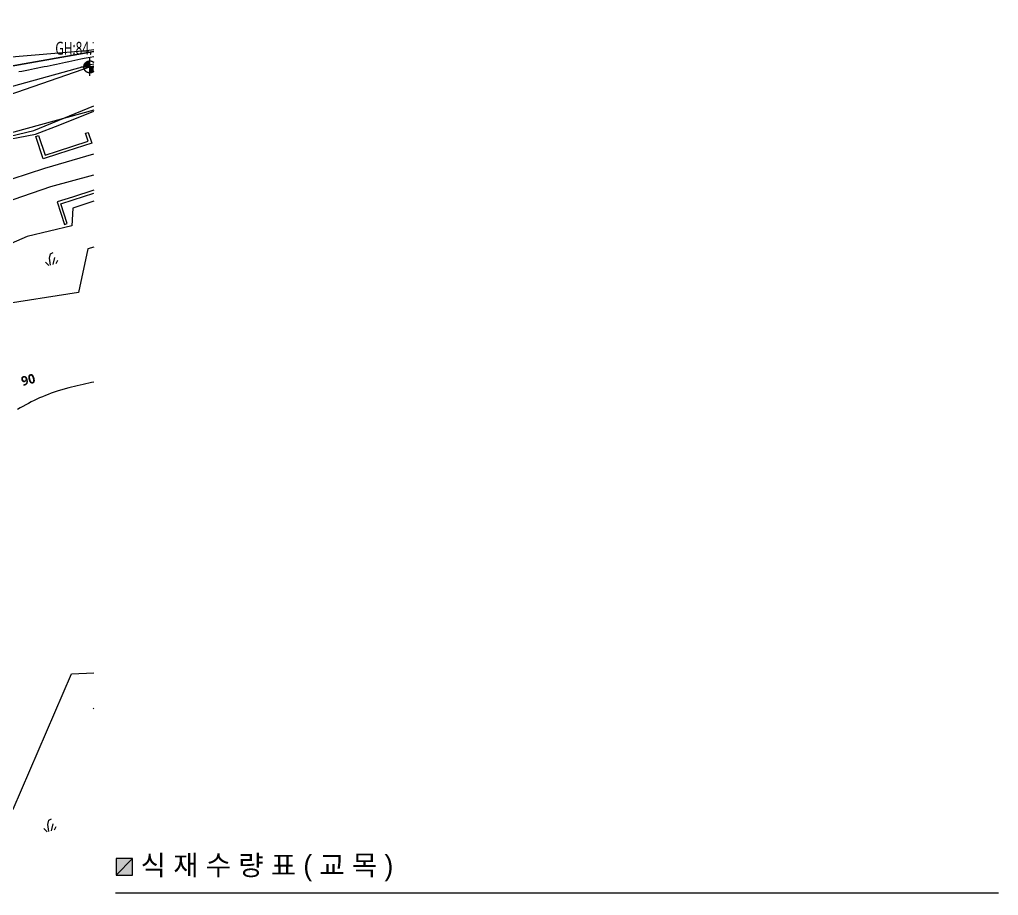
# Model space of a CAD drawing. Header units: millimetres. Extents: x 13387 to 322416, y 10188 to 219730.
# Drawn here: x 185384 to 289253, y 126834 to 219730 of the extents above; entities that cross this region are included whole.
import ezdxf
from ezdxf.enums import TextEntityAlignment as Align
from ezdxf.xclip import XClip

# ---------------------------------------------------------------- set-up
doc = ezdxf.new("R2010")
doc.units = ezdxf.units.MM
doc.header["$LTSCALE"] = 400
doc.header["$XCLIPFRAME"] = 0
for name, color, linetype in [('_물량표', 7, 'Continuous'), ('base$0$base$0$1-1CON', 35, 'Continuous'), ('base$0$base$0$1-5CON', 30, 'Continuous'), ('base$0$base$0$1-HY', 8, 'Continuous'), ('base$0$base$0$1-ROAD', 1, 'Continuous'), ('base$0$base$0$1-SIM', 8, 'Continuous'), ('base$0$base$0$1-낙차구조물', 7, 'Continuous'), ('base$0$base$0$1-물선', 5, 'Continuous'), ('base$0$base$0$1-지적선', 3, 'Continuous'), ('base$0$base$0$CE_GH', 240, 'Continuous')]:
    doc.layers.add(name, color=color, linetype=linetype)
doc.layers.add('base$0$base$0$CE_GH_TEXT', color=2, linetype='Continuous', lineweight=20)
doc.styles.add('base$0$base$0$SH_대대리576', font='NanumGothicBold.ttf')
doc.styles.add('base$0$base$0$나눔고딕N', font='NanumGothic.ttf')
doc.styles.add('돋움', font='')
doc.styles.get('돋움').set_extended_font_data('Dotum')

# ---------------------------------------------------------------- blocks, each defined once
blk = doc.blocks.new('base$0$base$0$A$C39EA40FB')
at = {"layer": 'base$0$base$0$1-SIM', "color": 8}
for p, q in [((0.332, 0.503), (0.48, 0.777)), ((0.48, 0.777), (0.686, 0.812)), ((0, 0.286), (0.172, 0)), ((0.274, 0), (0.332, 0.503)), ((0.469, 0), (0.709, 0.446)), ((0.709, 0.011), (0.88, 0.206))]:
    blk.add_line(p, q, dxfattribs=at)
blk = doc.blocks.new('base$0$base$0$현황측량 지적')
at = {"layer": 'base$0$base$0$1-1CON', "linetype": 'Continuous', "elevation": 84000}
blk.add_lwpolyline([(137248, 39163), (136996, 39177), (136658, 39196), (136321, 39214), (135983, 39231), (135645, 39248), (135307, 39264), (134969, 39278), (134631, 39292), (134293, 39305), (133956, 39316), (133618, 39326), (133279, 39335), (132941, 39343), (132295, 39355), (131649, 39362), (131341, 39364), (131032, 39366), (130724, 39366), (130416, 39366), (130107, 39365), (129799, 39364), (129491, 39362), (129182, 39360), (128874, 39358), (128566, 39357), (128257, 39355), (127949, 39354), (127641, 39353), (127333, 39353), (127024, 39353), (126716, 39355), (126408, 39357), (126100, 39360), (125792, 39365), (125484, 39370), (125176, 39378), (124674, 39392), (124172, 39411), (123978, 39419), (123783, 39428), (123589, 39437), (123395, 39446), (123201, 39456), (123006, 39466), (122812, 39477), (122618, 39487), (122423, 39498), (122229, 39509), (122035, 39520), (121840, 39531), (121646, 39542), (121452, 39553), (121257, 39564), (121063, 39574), (120868, 39584), (120674, 39594), (120479, 39603), (120284, 39612), (120090, 39621), (119691, 39636), (119292, 39649), (119088, 39655), (118884, 39661), (118680, 39665), (118476, 39668), (118272, 39671), (118068, 39672), (117863, 39673), (117659, 39672), (117455, 39670), (117251, 39667), (117047, 39663), (116843, 39657), (116640, 39650), (116436, 39642), (116233, 39632), (116029, 39620), (115826, 39608), (115623, 39593), (115420, 39577), (115217, 39559), (115014, 39539), (114708, 39507), (114403, 39471), (114299, 39458), (114195, 39444), (114092, 39431), (113988, 39417), (113885, 39402), (113781, 39387), (113678, 39372), (113575, 39356), (113472, 39341), (113368, 39324), (113265, 39308), (113162, 39291), (113059, 39275), (112955, 39258), (112852, 39241), (112749, 39223), (112646, 39206), (112543, 39188), (112439, 39171), (112336, 39153), (112233, 39135), (111791, 39059), (111349, 38983), (111010, 38925), (110671, 38867), (110332, 38808), (109992, 38750), (109653, 38691), (109314, 38632), (108975, 38573), (108636, 38514), (108297, 38455), (107958, 38395), (107620, 38335), (107282, 38274), (106944, 38214), (106606, 38152), (106269, 38091), (105932, 38028), (105595, 37966), (105259, 37903), (104924, 37839), (104589, 37774), (104254, 37709), (103592, 37579), (102932, 37446), (102605, 37380), (102279, 37312), (101953, 37245), (101627, 37177), (101301, 37109), (100975, 37040), (100649, 36972), (100323, 36903), (99996, 36834), (99669, 36765), (99341, 36696), (99013, 36628), (98684, 36560), (98353, 36492), (98022, 36424), (97690, 36357), (97356, 36290), (97021, 36224), (96685, 36159), (96347, 36094), (96007, 36030)], dxfattribs=at)
at = {"layer": 'base$0$base$0$1-1CON', "color": 8, "linetype": 'Continuous', "elevation": 91000}
blk.add_lwpolyline([(141242, 4190), (141185, 4182), (140997, 4155), (140811, 4122), (140423, 4045), (140042, 3945), (139845, 3887), (139649, 3824), (139455, 3755), (139262, 3681), (139071, 3603), (138881, 3520), (138691, 3433), (138503, 3341), (138315, 3247), (138128, 3149), (137941, 3048), (137755, 2944), (137569, 2838), (137383, 2729), (137197, 2619), (137011, 2507), (136824, 2393), (136637, 2279), (136450, 2163), (136261, 2047), (136072, 1931), (135730, 1722), (135384, 1514), (135230, 1423), (135075, 1332), (134920, 1243), (134763, 1155), (134606, 1070), (134449, 987), (134290, 907), (134131, 831), (133972, 759), (133811, 691), (133650, 627), (133489, 569), (133327, 516), (133164, 469), (133000, 428), (132836, 394), (132671, 367), (132506, 347), (132340, 336), (132174, 332), (132006, 338), (131779, 357), (131550, 394), (131489, 405), (131429, 418), (131368, 431), (131308, 446), (131248, 462), (131189, 479), (131129, 497), (131070, 517), (131012, 538), (130954, 560), (130896, 583), (130839, 607), (130783, 633), (130727, 660), (130672, 688), (130618, 717), (130565, 748), (130513, 779), (130462, 812), (130411, 846), (130362, 882), (130252, 966), (130147, 1057), (130090, 1110), (130035, 1166), (129982, 1223), (129930, 1282), (129880, 1342), (129832, 1404), (129785, 1468), (129740, 1533), (129696, 1600), (129654, 1667), (129612, 1736), (129572, 1806), (129533, 1877), (129495, 1949), (129458, 2022), (129422, 2095), (129386, 2169), (129352, 2244), (129318, 2319), (129284, 2395), (129251, 2471), (129139, 2731), (129032, 2993), (128957, 3179), (128884, 3366), (128811, 3552), (128739, 3739), (128667, 3925), (128595, 4111), (128523, 4296), (128449, 4479), (128375, 4661), (128298, 4841), (128220, 5019), (128140, 5195), (128056, 5368), (127970, 5537), (127881, 5704), (127788, 5867), (127691, 6026), (127590, 6181), (127484, 6331), (127373, 6477), (127256, 6618), (127027, 6872), (126776, 7106), (126654, 7211), (126528, 7312), (126398, 7410), (126265, 7503), (126127, 7593), (125986, 7680), (125842, 7763), (125695, 7844), (125544, 7921), (125392, 7996), (125236, 8067), (125079, 8137), (124919, 8204), (124758, 8269), (124595, 8332), (124431, 8393), (124265, 8452), (124099, 8510), (123931, 8566), (123763, 8621), (123595, 8675), (123210, 8797), (122825, 8914), (122608, 8979), (122392, 9042), (122176, 9102), (121959, 9161), (121743, 9217), (121528, 9270), (121312, 9320), (121096, 9367), (120881, 9411), (120666, 9450), (120452, 9486), (120238, 9518), (120024, 9545), (119811, 9567), (119598, 9585), (119385, 9597), (119173, 9603), (118962, 9604), (118751, 9599), (118541, 9588), (118331, 9571), (117951, 9526), (117573, 9459), (117404, 9425), (117235, 9386), (117066, 9342), (116899, 9295), (116731, 9244), (116564, 9189), (116398, 9131), (116233, 9069), (116068, 9004), (115903, 8936), (115740, 8865), (115577, 8791), (115415, 8714), (115253, 8635), (115092, 8554), (114932, 8470), (114773, 8385), (114615, 8297), (114457, 8208), (114300, 8117), (114144, 8025), (113754, 7790), (113370, 7548), (113140, 7400), (112912, 7250), (112685, 7099), (112460, 6946), (112236, 6793), (112012, 6640), (111789, 6486), (111567, 6333), (111345, 6181), (111123, 6029), (110900, 5879), (110678, 5731), (110454, 5585), (110230, 5442), (110005, 5302), (109779, 5164), (109552, 5031), (109323, 4901), (109092, 4776), (108859, 4655), (108624, 4540), (108113, 4303), (107590, 4093), (107307, 3988), (107021, 3889), (106732, 3797), (106441, 3709), (106147, 3627), (105851, 3549), (105553, 3475), (105254, 3404), (104953, 3336), (104651, 3270), (104348, 3206), (104044, 3143), (103739, 3080), (103434, 3017), (103129, 2954), (102824, 2889), (102519, 2823), (102215, 2755), (101912, 2683), (101609, 2609), (101308, 2530), (100688, 2359), (100076, 2167), (99761, 2062), (99449, 1952), (99139, 1836), (98831, 1715), (98525, 1588), (98222, 1457), (97921, 1320), (97622, 1179), (97325, 1033), (97032, 881), (96740, 725), (96452, 565), (96166, 399), (95883, 230)], dxfattribs=at)
at = {"layer": 'base$0$base$0$1-HY'}
for p, q in [((113793, 20552), (103347, 17264)), ((103347, 17264), (102336, 12642)), ((102336, 12642), (93451, 11257))]:
    blk.add_line(p, q, dxfattribs=at)
for points in [[(137377, 44039), (135095, 41503), (122861, 40292), (114205, 40014), (103202, 38269), (91406, 37291), (85096, 49943), (79456, 62397)], [(93315, 28602), (97774, 29448), (100375, 30418), (105358, 32427), (114531, 34464), (119327, 34730), (125093, 34480), (137058, 34016)]]:
    blk.add_lwpolyline(points, dxfattribs=at)
at = {"layer": 'base$0$base$0$1-HY', "color": 8}
for points in [[(89310, 36205), (89902, 35117), (91495, 33462), (103670, 36838), (112796, 39037), (119340, 39290), (125278, 38876), (137228, 38413)], [(138790, 21670), (122100, 22631), (115891, 24265), (107073, 21976), (104277, 22451), (101726, 21595), (101623, 19696), (96883, 18569), (87545, 14532), (73680, 11276), (64808, 11212), (63356, 12165)]]:
    blk.add_lwpolyline(points, dxfattribs=at)
at = {"layer": 'base$0$base$0$1-HY'}
blk.add_lwpolyline([(95410, -42154), (101588, -27808), (111365, -27396), (113947, -34923), (110304, -45298), (106388, -57406), (104403, -66238), (103357, -71456), (92138, -73223), (84689, -54868), (90630, -52869), (90390, -44825)], close=True, dxfattribs=at)
at = {"layer": 'base$0$base$0$1-ROAD'}
for points in [[(92294, 32693), (103666, 36611), (112860, 38723), (119336, 38990), (125261, 38577), (137217, 38113)], [(93284, 28806), (97620, 29828), (105116, 32911), (114255, 34912), (119322, 35230), (125114, 34980), (137077, 34516)]]:
    blk.add_lwpolyline(points, dxfattribs=at)
at = {"layer": 'base$0$base$0$1-낙차구조물', "color": 8}
for points in [[(98115, 29286), (98794, 27193), (100126, 27625), (103363, 28675), (103085, 29532), (103370, 29624), (103741, 28483), (100218, 27340), (98601, 26815), (97830, 29193)], [(101142, 19958), (100463, 22050), (101794, 22482), (105031, 23533), (105309, 22677), (105595, 22769), (105224, 23911), (101702, 22768), (100085, 22243), (100856, 19865)]]:
    blk.add_lwpolyline(points, close=True, dxfattribs=at)
at = {"layer": 'base$0$base$0$1-물선'}
for points in [[(-44527, 46069), (-43510, 45567), (-38516, 37084), (-35029, 32049), (-31930, 29077), (-28261, 28084), (-22622, 27049), (-17451, 26111), (-13244, 25122), (-7187, 22521), (-2191, 18804), (5198, 16710), (14848, 15440), (29384, 15349), (43509, 15220), (57330, 16577), (70112, 18974), (84062, 21418), (91786, 23556), (98779, 25841), (104280, 27429), (115356, 29359), (128526, 28969), (137832, 28498)], [(-44934, 45628), (-45234, 44552), (-40202, 36006), (-36558, 30745), (-32946, 27280), (-28703, 26132), (-22981, 25082), (-17858, 24152), (-13872, 23215), (-8192, 20776), (-3090, 16980), (4793, 14746), (14711, 13441), (29368, 13349), (43598, 13219), (57613, 14595), (70469, 17006), (84407, 19448), (91500, 21171), (99401, 23893), (104968, 25394), (115413, 27185), (131532, 26112), (138208, 25817)]]:
    blk.add_lwpolyline(points, dxfattribs=at)
at = {"layer": 'base$0$base$0$1-지적선', "color": 8}
for points in [[(101982, 113466, 0), (110230, 115960, 0), (141956, 42067, 0), (134615, 39583, 0), (101982, 113466, 0)], [(65729, 94301, 0), (74835, 96067, 0), (91778, 102350, 0), (104425, 107934, 0), (134615, 39583, 0), (114128, 39992, 0), (91556, 35994, 0), (65729, 94301, 0)], [(164646, 36999, 0), (159471, 37047, 0), (133715, 33447, 0), (111993, 34195, 0), (72168, 23245, 0), (37249, 19155, 0), (12164, 19719, 0), (-6679, 27296, 0), (-31371, 32014, 0), (-38601, 39563, 0), (-42798, 49546, 0), (-42034, 50172, 0), (-37419, 53960, 0), (-35300, 55700, 0), (-25832, 58666, 0)], [(-25832, 58666, 0), (-28703, 52047, 0), (-32025, 48700, 0), (-29790, 42906, 0), (-25000, 39402, 0), (338, 32445, 0), (12950, 26136, 0), (27155, 24530, 0), (43252, 24390, 0), (51739, 26760, 0), (85426, 32916, 0), (91556, 35994, 0), (114128, 39992, 0), (134615, 39583, 0), (141956, 42067, 0), (163093, 42951, 0)]]:
    blk.add_polyline3d(points, dxfattribs=at)
at = {"layer": 'base$0$base$0$1-SIM', "xscale": 1500, "yscale": 1500, "zscale": 1500, "rotation": 14.62512501046145}
for p in [(98962, 15444), (103993, -31873), (98785, -44628)]:
    blk.add_blockref('base$0$base$0$A$C39EA40FB', p, dxfattribs=at)
at = {"layer": 'base$0$base$0$1-5CON', "color": 8, "linetype": 'Continuous', "style": 'base$0$base$0$SH_대대리576'}
for s, p in [('90', (96407, 2717, 107840)), ('95', (104091, -6241, 107840))]:
    blk.add_text(s, height=1000, rotation=14.62513, dxfattribs=at).set_placement(p)
blk = doc.blocks.new('base$0$base$0$A$C22D04AE8')
at = {"layer": 'base$0$base$0$CE_GH'}
h = blk.add_hatch(color=256, dxfattribs=at)
h.paths.add_polyline_path([(0, 0), (0, 800, 0.4142136), (-800, 0)])
h.paths.add_polyline_path([(800, 0), (0, 0), (0, -800, 0.4142136)])
for points in [[(-1200, 0), (1200, 0)], [(0, -1200), (0, 1200)]]:
    blk.add_lwpolyline(points, dxfattribs=at)
blk.add_circle((0, 0), 800, dxfattribs=at)
blk = doc.blocks.new('base$0$base$0$G$CBD6C6888')
at = {"layer": 'base$0$base$0$CE_GH', "linetype": 'ByBlock', "xscale": 0.8, "yscale": 0.8, "zscale": 0.8}
blk.add_blockref('base$0$base$0$A$C22D04AE8', (211324, 186354, 85960), dxfattribs=at)
at = {"layer": 'base$0$base$0$CE_GH_TEXT', "color": 2, "lineweight": 20, "style": 'base$0$base$0$나눔고딕N', "width": 0.7}
blk.add_text('GH:84.71', height=1360, dxfattribs=at).set_placement((207656, 188334, 85960), align=Align.MIDDLE_LEFT)
blk = doc.blocks.new('base', base_point=(0, 0))
ref = blk.add_blockref('base$0$base$0$현황측량 지적', (2488921, -959657.5))
XClip(ref).set_block_clipping_path([(-120941.079460036, -150848.0068536659), (162857.5363889819, 70751.9931463341)])
blk.add_blockref('base$0$base$0$G$CBD6C6888', (2381151.9, -1109444.6))
blk = doc.blocks.new('G$CE0093AA2')
at = {"layer": '_물량표'}
blk.add_hatch(color=256, dxfattribs=at).paths.add_polyline_path([(182230, 106841), (183976, 106841), (183976, 108588), (182230, 108588)])
at = {"layer": '_물량표', "color": 4}
blk.add_line((182169, 104950), (275866, 104950), dxfattribs=at)
at = {"layer": '_물량표'}
blk.add_lwpolyline([(183976, 108588), (182230, 106841)], dxfattribs=at)
blk.add_lwpolyline([(182230, 106841), (183976, 106841), (183976, 108588), (182230, 108588)], close=True, dxfattribs=at)
ref = blk.add_blockref('base', (-2413015, 1115651))
XClip(ref).set_block_clipping_path([(2413015.1054852898, -1109546.827617452), (2592876.6779239769, -918069.190399006)])
at = {"layer": '_물량표', "style": '돋움'}
blk.add_text('식 재 수 량 표 ( 교 목 )', height=2133.33, dxfattribs=at).set_placement((184850, 107889), align=Align.MIDDLE_LEFT)

msp = doc.modelspace()

# ---------------------------------------------------------------- block references
msp.add_blockref('G$CE0093AA2', (13387, 22149))

doc.saveas('drawing.dxf')
